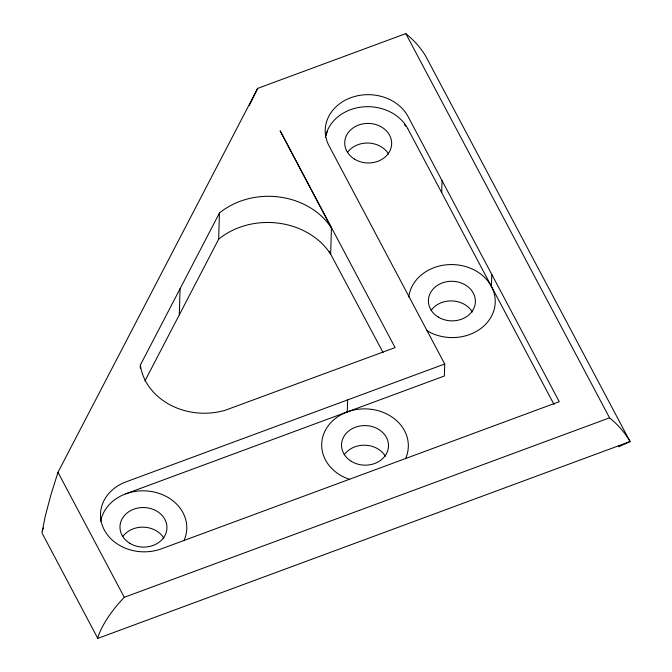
<?xml version="1.0" encoding="UTF-8"?>
<svg xmlns="http://www.w3.org/2000/svg" width="672" height="672" viewBox="0 0 672 672"><rect width="100%" height="100%" fill="white"/><g stroke="black" fill="none" stroke-linecap="round" stroke-linejoin="round"><path stroke-width="1.01" d="M405.728 33.659A330.523 160.591 -27.9 0 1 425.552 55.86L630.059 441.538L97.784 638.4L97.818 637.316A131.183 63.731 -27.9 0 1 124.278 597.316L609.554 417.841L611.646 419.647A330.599 160.625 -27.9 0 1 629.227 440.118L630.059 441.538L618.912 446.72L618.946 445.645M140.28 368.18L140.372 365.039L219.433 213.032A70.93 59.758 1.7 0 1 331.447 228.01M179.298 314.874L180.071 288.716M144.925 380.965L218.66 239.198L219.433 213.032M347.273 411.919L347.626 399.907M441.697 192.654L442.05 180.65M444.721 363.997L126.076 481.849A43.336 36.506 1.7 0 0 104.294 529.931A43.336 36.506 1.7 0 0 161.566 548.78L559.255 401.688L408.072 116.567A43.336 36.506 1.7 0 0 350.801 97.717A43.336 36.506 1.7 0 0 329.028 145.799L444.721 363.997L444.368 376.009L125.723 493.853M491.434 286.457L491.786 274.445M97.784 638.4L41.966 532.896L45.167 516.55L50.887 494.928L57.977 472.282L257.645 88.402L405.812 33.6L609.554 417.841M42.185 530.813L43.562 527.982M249.379 105.378L257.645 88.402M407.719 128.57L554.014 404.477M383.048 352.523L329.204 251.387M57.977 472.282L124.278 597.316M408.794 297.007A43.336 36.506 1.7 0 1 463.705 266.045A43.336 36.506 1.7 0 1 490.904 317.31A43.336 36.506 1.7 0 1 426.544 330.464M431.155 310.372A23.495 19.79 1.7 0 1 452.18 300.913A23.495 19.79 1.7 0 1 472.315 311.984M122.716 536.617A23.495 19.79 1.7 0 1 143.741 527.167A23.495 19.79 1.7 0 1 163.876 538.238M326.004 135.492A43.336 36.506 1.7 0 1 327.281 131.83M404.426 124.58A43.336 36.506 1.7 0 1 405.619 126.227M325.382 137.239A43.336 36.506 1.7 0 1 362.393 106.957A43.336 36.506 1.7 0 1 407.719 128.57M344.266 454.684A23.495 19.79 1.7 0 1 365.291 445.225A23.495 19.79 1.7 0 1 385.426 456.296M100.649 521.354A43.336 36.506 1.7 0 1 154.543 492.114A43.336 36.506 1.7 0 1 183.96 540.641M349.6 479.363A43.336 36.506 1.7 0 1 324.517 432.046A43.336 36.506 1.7 0 1 380.419 411.382A43.336 36.506 1.7 0 1 405.51 458.707M347.449 152.502A23.478 19.782 1.7 0 1 368.466 143.052A23.478 19.782 1.7 0 1 388.592 154.115M218.66 239.198A70.93 59.758 1.7 0 1 330.666 254.167L331.439 228.01L280.115 130.771L395.086 347.6L225.355 410.214A63.731 53.693 1.7 0 1 140.372 365.039M351.263 461.311A23.495 19.79 1.7 0 0 388.382 447.586A23.495 19.79 1.7 0 0 355.387 427.241A23.495 19.79 1.7 0 0 351.263 461.311M438.161 317.008A23.495 19.79 1.7 0 0 475.272 303.282A23.495 19.79 1.7 0 0 442.285 282.929A23.495 19.79 1.7 0 0 438.161 317.008M129.721 543.253A23.495 19.79 1.7 0 0 166.832 529.528A23.495 19.79 1.7 0 0 133.846 509.174A23.495 19.79 1.7 0 0 129.721 543.253M354.455 159.113A23.478 19.782 1.7 0 0 391.549 145.396A23.478 19.782 1.7 0 0 358.571 125.059A23.478 19.782 1.7 0 0 354.455 159.113"/></g></svg>
